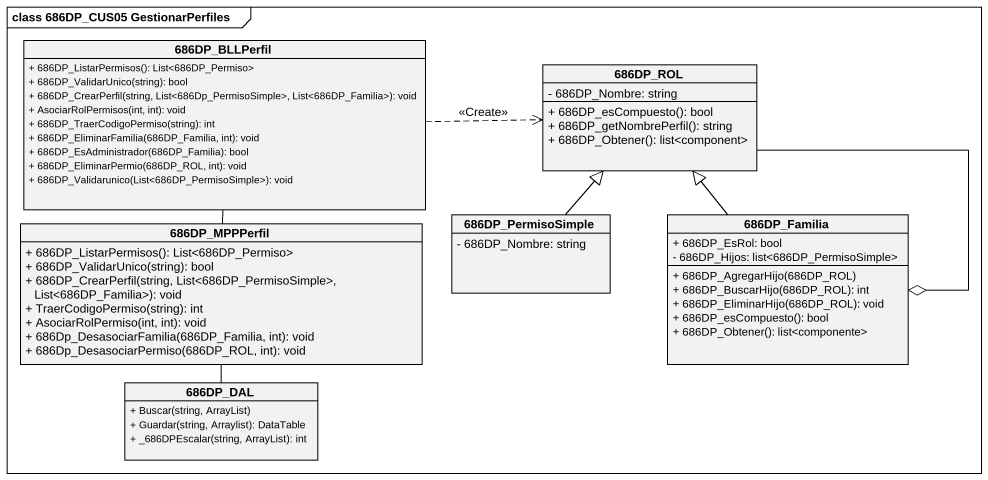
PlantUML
@startuml
mainframe class 686DP_CUS05 GestionarPerfiles
hide circle
hide empty members
skinparam classAttributeIconSize 0
class "686DP_BLLPerfil" as c686DP_BLLPerfil {
  + 686DP_ListarPermisos(): List<686DP_Permiso>
  + 686DP_ValidarUnico(string): bool
  + 686DP_CrearPerfil(string, List<686Dp_PermisoSimple>, List<686DP_Familia>): void
  + AsociarRolPermisos(int, int): void
  + 686DP_TraerCodigoPermiso(string): int
  + 686DP_EliminarFamilia(686DP_Familia, int): void
  + 686DP_EsAdministrador(686DP_Familia): bool
  + 686DP_EliminarPermio(686DP_ROL, int): void
  + 686DP_Validarunico(List<686DP_PermisoSimple>): void
}
class "686DP_ROL" as c686DP_ROL {
  - 686DP_Nombre: string
  + 686DP_esCompuesto(): bool
  + 686DP_getNombrePerfil(): string
  + 686DP_Obtener(): list<component>
}
class "686DP_PermisoSimple" as c686DP_PermisoSimple {
  - 686DP_Nombre: string
}
class "686DP_Familia" as c686DP_Familia {
  + 686DP_EsRol: bool
  - 686DP_Hijos: list<686DP_PermisoSimple>
  + 686DP_AgregarHijo(686DP_ROL)
  + 686DP_BuscarHijo(686DP_ROL): int
  + 686DP_EliminarHijo(686DP_ROL): void
  + 686DP_esCompuesto(): bool
  + 686DP_Obtener(): list<componente>
}
class "686DP_MPPPerfil" as c686DP_MPPPerfil {
  + 686DP_ListarPermisos(): List<686DP_Permiso>
  + 686DP_ValidarUnico(string): bool
  + 686DP_CrearPerfil(string, List<686DP_PermisoSimple>, List<686DP_Familia>): void
  + TraerCodigoPermiso(string): int
  + AsociarRolPermiso(int, int): void
  + 686Dp_DesasociarFamilia(686DP_Familia, int): void
  + 686Dp_DesasociarPermiso(686DP_ROL, int): void
}
class "686DP_DAL" as c686DP_DAL {
  + Buscar(string, ArrayList)
  + Guardar(string, Arraylist): DataTable
  + _686DPEscalar(string, ArrayList): int
}
c686DP_BLLPerfil .right.> c686DP_ROL : <<Create>>
c686DP_BLLPerfil -- c686DP_MPPPerfil
c686DP_ROL --o c686DP_Familia
c686DP_PermisoSimple -up-|> c686DP_ROL
c686DP_Familia -up-|> c686DP_ROL
c686DP_MPPPerfil -- c686DP_DAL
@enduml
